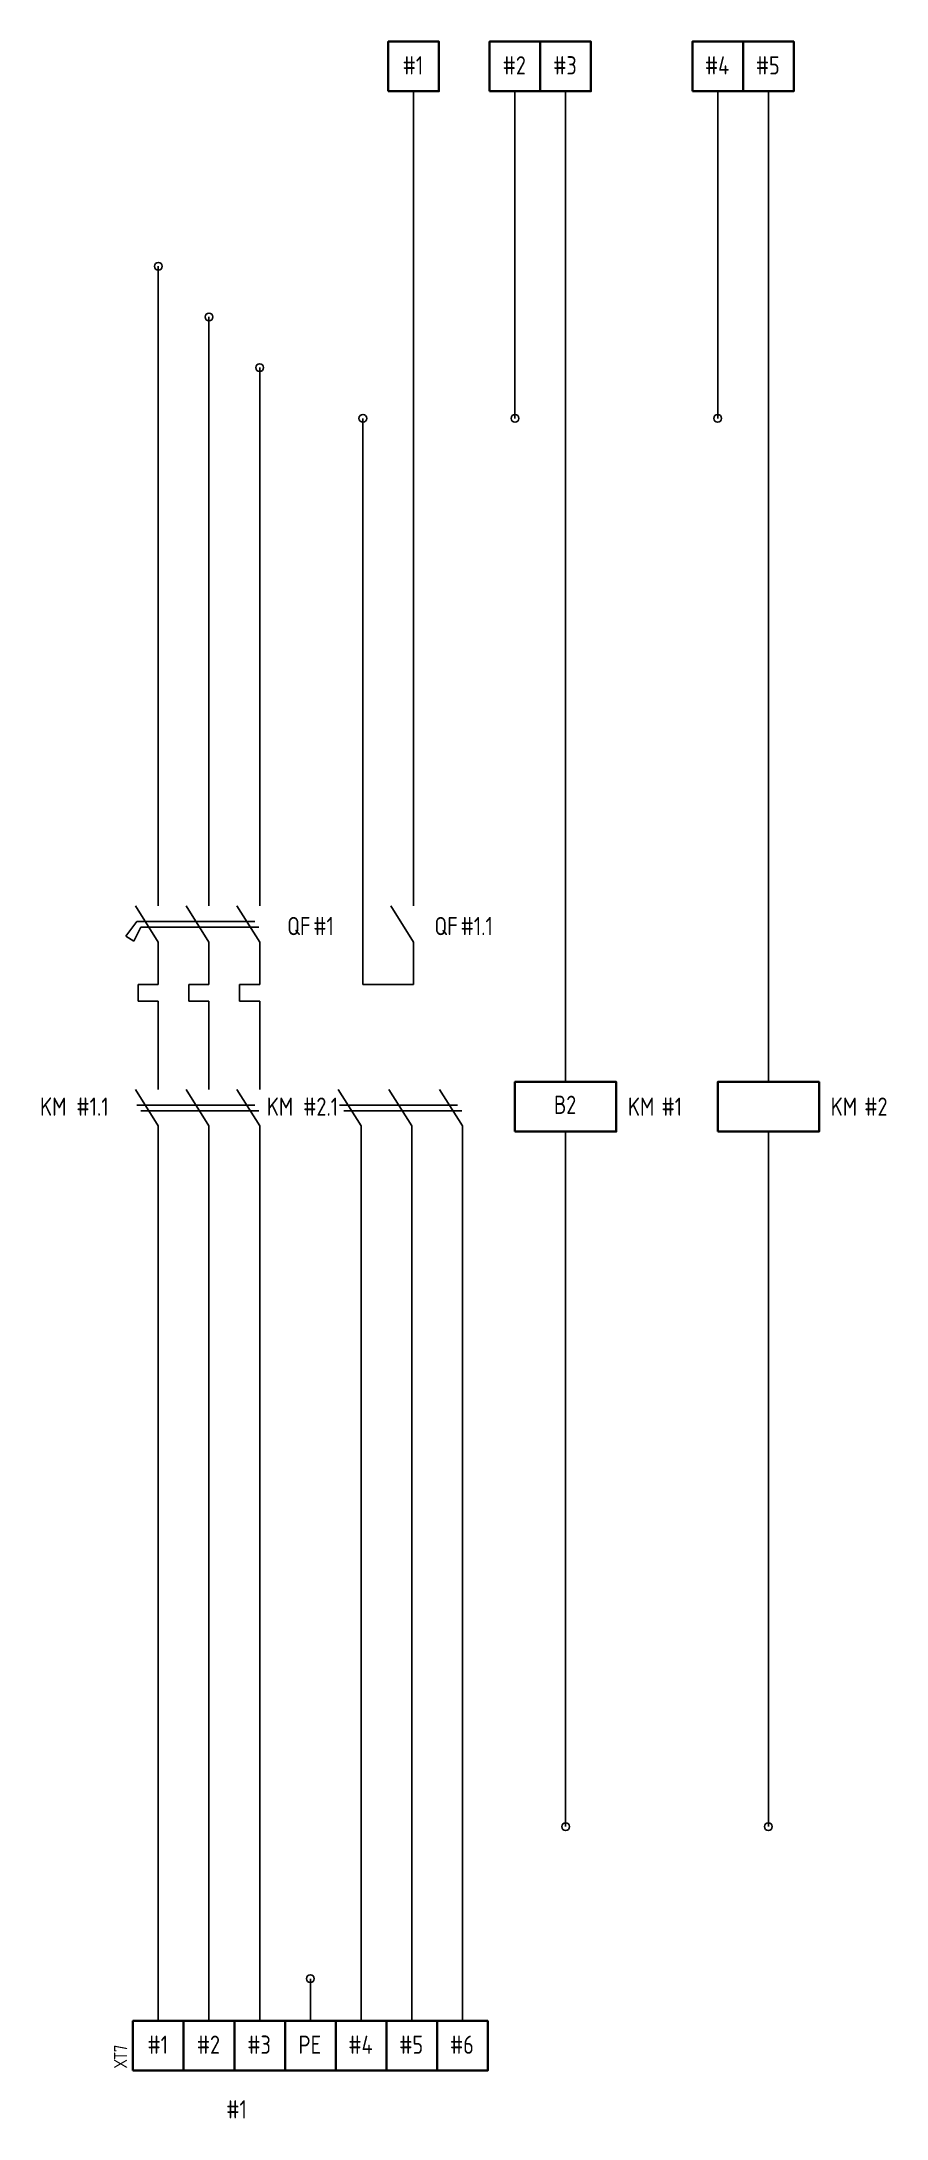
# Model space of a CAD drawing. Header units: millimetres. Extents: x 4474 to 4557, y 5944 to 6149.
import ezdxf

# ---------------------------------------------------------------- set-up
doc = ezdxf.new("R2010")
doc.units = ezdxf.units.MM
for name, color, linetype in [('Headers', 7, 'Continuous'), ('KM', 7, 'Continuous'), ('XT1', 7, 'Continuous'), ('XT7', 7, 'Continuous'), ('Кабель', 7, 'Continuous')]:
    doc.layers.add(name, color=color, linetype=linetype)
doc.layers.add('QF', color=7, linetype='Continuous', lineweight=30)
doc.layers.add('Слой1', color=7, linetype='Continuous', lineweight=30)
doc.styles.add('GOST_A', font='GOST_0.TTF')
pattern_1 = [(37.5, (5, -6.084), (-1.60003, 48.94132), [0, -38.608, 0, -43.18, 0, -41.275]), (7.5, (5, -6.084), (44.95233, 71.6825), [0, -20.828, 0, -34.798, 0, -13.335]), (327.5, (-26.24, -6.084), (79.09924, 0.14372), [0, -12.7, 0, -45.72, 0, -59.69]), (317.5, (-26.24, -6.084), (76.35565, 22.29293), [0, -6.35, 0, -29.972, 0, -34.29])]
pattern_2 = [(37.5, (10, -11.084), (-1.60003, 48.94132), [0, -38.608, 0, -43.18, 0, -41.275]), (7.5, (10, -11.084), (44.95233, 71.6825), [0, -20.828, 0, -34.798, 0, -13.335]), (327.5, (-21.24, -11.084), (79.09924, 0.14372), [0, -12.7, 0, -45.72, 0, -59.69]), (317.5, (-21.24, -11.084), (76.35565, 22.29293), [0, -6.35, 0, -29.972, 0, -34.29])]
pattern_3 = [(37.5, (0.535, 0.098), (-1.60003, 48.94132), [0, -38.608, 0, -43.18, 0, -41.275]), (7.5, (0.535, 0.1), (44.95233, 71.6825), [0, -20.828, 0, -34.798, 0, -13.335]), (327.5, (-30.707, 0.1), (79.09924, 0.14372), [0, -12.7, 0, -45.72, 0, -59.69]), (317.5, (-30.71, 0.1), (76.35565, 22.29293), [0, -6.35, 0, -29.972, 0, -34.29])]
pattern_4 = [(37.5, (0.322, 0.16), (-1.60003, 48.94132), [0, -38.608, 0, -43.18, 0, -41.275]), (7.5, (0.32, 0.16), (44.95233, 71.6825), [0, -20.828, 0, -34.798, 0, -13.335]), (327.5, (-30.92, 0.16), (79.09924, 0.14372), [0, -12.7, 0, -45.72, 0, -59.69]), (317.5, (-30.92, 0.16), (76.35565, 22.29293), [0, -6.35, 0, -29.972, 0, -34.29])]

msp = doc.modelspace()

# ---------------------------------------------------------------- hatches: boundary and pattern name
at = {"layer": 'Слой1', "lineweight": -3}
h = msp.add_hatch(dxfattribs=at)
h.set_pattern_fill('AR-SAND', color=256)
h.set_pattern_definition([(37.5, (-1.567, -0.148), (-1.60003, 48.94132), [0, -38.608, 0, -43.18, 0, -41.275]), (7.5, (-1.57, -0.15), (44.95233, 71.6825), [0, -20.828, 0, -34.798, 0, -13.335]), (327.5, (-32.81, -0.15), (79.09924, 0.14372), [0, -12.7, 0, -45.72, 0, -59.69]), (317.5, (-32.81, -0.15), (76.35565, 22.29293), [0, -6.35, 0, -29.972, 0, -34.29])])
h.paths.add_polyline_path([(4483.15, 6127.95, 1), (4483.92, 6127.95, 1)])
h = msp.add_hatch(dxfattribs=at)
h.set_pattern_fill('AR-SAND', color=256)
h.set_pattern_definition([(37.5, (-0.368, -0.234), (-1.60003, 48.94132), [0, -38.608, 0, -43.18, 0, -41.275]), (7.5, (-0.37, -0.234), (44.95233, 71.6825), [0, -20.828, 0, -34.798, 0, -13.335]), (327.5, (-31.61, -0.234), (79.09924, 0.14372), [0, -12.7, 0, -45.72, 0, -59.69]), (317.5, (-31.61, -0.234), (76.35565, 22.29293), [0, -6.35, 0, -29.972, 0, -34.29])])
h.paths.add_polyline_path([(4484.35, 6127.86, 1), (4485.12, 6127.86, 1)])
h = msp.add_hatch(dxfattribs=at)
h.set_pattern_fill('AR-SAND', color=256)
h.set_pattern_definition([(37.5, (-0.205, -0.163), (-1.60003, 48.94132), [0, -38.608, 0, -43.18, 0, -41.275]), (7.5, (-0.205, -0.16), (44.95233, 71.6825), [0, -20.828, 0, -34.798, 0, -13.335]), (327.5, (-31.447, -0.163), (79.09924, 0.14372), [0, -12.7, 0, -45.72, 0, -59.69]), (317.5, (-31.45, -0.16), (76.35565, 22.29293), [0, -6.35, 0, -29.972, 0, -34.29])])
h.paths.add_polyline_path([(4484.51, 6127.93, 1), (4485.28, 6127.93, 1)])
h = msp.add_hatch(dxfattribs=at)
h.set_pattern_fill('AR-SAND', color=256)
h.set_pattern_definition([(37.5, (-0.198, -0.163), (-1.60003, 48.94132), [0, -38.608, 0, -43.18, 0, -41.275]), (7.5, (-0.2, -0.16), (44.95233, 71.6825), [0, -20.828, 0, -34.798, 0, -13.335]), (327.5, (-31.44, -0.163), (79.09924, 0.14372), [0, -12.7, 0, -45.72, 0, -59.69]), (317.5, (-31.44, -0.16), (76.35565, 22.29293), [0, -6.35, 0, -29.972, 0, -34.29])])
h.paths.add_polyline_path([(4484.52, 6127.93, 1), (4485.29, 6127.93, 1)])
h = msp.add_hatch(dxfattribs=at)
h.set_pattern_fill('AR-SAND', color=256)
h.set_pattern_definition(pattern_4)
h.paths.add_polyline_path([(4485.04, 6128.26, 1), (4485.81, 6128.26, 1)])
h = msp.add_hatch(dxfattribs=at)
h.set_pattern_fill('AR-SAND', color=256)
h.set_pattern_definition(pattern_4)
h.paths.add_polyline_path([(4485.04, 6128.26, 1), (4485.81, 6128.26, 1)])
h = msp.add_hatch(dxfattribs=at)
h.set_pattern_fill('AR-SAND', color=256)
h.set_pattern_definition(pattern_3)
h.paths.add_polyline_path([(4485.25, 6128.19, 1), (4486.02, 6128.19, 1)])
h = msp.add_hatch(dxfattribs=at)
h.set_pattern_fill('AR-SAND', color=256)
h.set_pattern_definition(pattern_3)
h.paths.add_polyline_path([(4485.25, 6128.19, 1), (4486.02, 6128.19, 1)])
h = msp.add_hatch(dxfattribs=at)
h.set_pattern_fill('AR-SAND', color=256)
h.set_pattern_definition(pattern_3)
h.paths.add_polyline_path([(4485.25, 6128.19, 1), (4486.02, 6128.19, 1)])
h = msp.add_hatch(dxfattribs=at)
h.set_pattern_fill('AR-SAND', color=256)
h.set_pattern_definition(pattern_3)
h.paths.add_polyline_path([(4485.25, 6128.19, 1), (4486.02, 6128.19, 1)])
h = msp.add_hatch(dxfattribs=at)
h.set_pattern_fill('AR-SAND', color=256)
h.set_pattern_definition(pattern_3)
h.paths.add_polyline_path([(4485.25, 6128.19, 1), (4486.02, 6128.19, 1)])
h = msp.add_hatch(dxfattribs=at)
h.set_pattern_fill('AR-SAND', color=256)
h.set_pattern_definition([(37.5, (0.694, 0.063), (-1.60003, 48.94132), [0, -38.608, 0, -43.18, 0, -41.275]), (7.5, (0.694, 0.063), (44.95233, 71.6825), [0, -20.828, 0, -34.798, 0, -13.335]), (327.5, (-30.548, 0.063), (79.09924, 0.14372), [0, -12.7, 0, -45.72, 0, -59.69]), (317.5, (-30.55, 0.06), (76.35565, 22.29293), [0, -6.35, 0, -29.972, 0, -34.29])])
h.paths.add_polyline_path([(4485.41, 6128.16, 1), (4486.18, 6128.16, 1)])
h = msp.add_hatch(dxfattribs=at)
h.set_pattern_fill('AR-SAND', color=256)
h.set_pattern_definition([(37.5, (0.885, -0.06), (-1.60003, 48.94132), [0, -38.608, 0, -43.18, 0, -41.275]), (7.5, (0.885, -0.06), (44.95233, 71.6825), [0, -20.828, 0, -34.798, 0, -13.335]), (327.5, (-30.357, -0.06), (79.09924, 0.14372), [0, -12.7, 0, -45.72, 0, -59.69]), (317.5, (-30.36, -0.06), (76.35565, 22.29293), [0, -6.35, 0, -29.972, 0, -34.29])])
h.paths.add_polyline_path([(4485.6, 6128.03, 1), (4486.37, 6128.03, 1)])
h = msp.add_hatch(dxfattribs=at)
h.set_pattern_fill('AR-SAND', color=256)
h.set_pattern_definition([(37.5, (1.176, -0.31), (-1.60003, 48.94132), [0, -38.608, 0, -43.18, 0, -41.275]), (7.5, (1.176, -0.31), (44.95233, 71.6825), [0, -20.828, 0, -34.798, 0, -13.335]), (327.5, (-30.066, -0.31), (79.09924, 0.14372), [0, -12.7, 0, -45.72, 0, -59.69]), (317.5, (-30.066, -0.31), (76.35565, 22.29293), [0, -6.35, 0, -29.972, 0, -34.29])])
h.paths.add_polyline_path([(4485.89, 6127.78, 1), (4486.66, 6127.78, 1)])
h = msp.add_hatch(dxfattribs=at)
h.set_pattern_fill('AR-SAND', color=256)
h.set_pattern_definition([(37.5, (-1.9, 5.91), (-1.60003, 48.94132), [0, -38.608, 0, -43.18, 0, -41.275]), (7.5, (-1.9, 5.91), (44.95233, 71.6825), [0, -20.828, 0, -34.798, 0, -13.335]), (327.5, (-33.143, 5.91), (79.09924, 0.14372), [0, -12.7, 0, -45.72, 0, -59.69]), (317.5, (-33.14, 5.91), (76.35565, 22.29293), [0, -6.35, 0, -29.972, 0, -34.29])])
h.paths.add_polyline_path([(4484.71, 6127.01, 1), (4485.48, 6127.01, 1)])
h = msp.add_hatch(dxfattribs=at)
h.set_pattern_fill('AR-SAND', color=256)
h.set_pattern_definition([(37.5, (-16.62, 168.237), (-1.60003, 48.94132), [0, -38.608, 0, -43.18, 0, -41.275]), (7.5, (-16.62, 168.24), (44.9523, 71.6825), [0, -20.828, 0, -34.798, 0, -13.335]), (327.5, (-47.864, 168.237), (79.09924, 0.14372), [0, -12.7, 0, -45.72, 0, -59.69]), (317.5, (-47.864, 168.24), (76.35565, 22.29293), [0, -6.35, 0, -29.972, 0, -34.29])])
h.paths.add_polyline_path([(4484.71, 6127.01, 1), (4485.48, 6127.01, 1)])
h = msp.add_hatch(dxfattribs=at)
h.set_pattern_fill('AR-SAND', color=256)
h.set_pattern_definition(pattern_1)
h.paths.add_polyline_path([(4489.71, 6122.01, 1), (4490.48, 6122.01, 1)])
h = msp.add_hatch(dxfattribs=at)
h.set_pattern_fill('AR-SAND', color=256)
h.set_pattern_definition(pattern_1)
h.paths.add_polyline_path([(4489.71, 6122.01, 1), (4490.48, 6122.01, 1)])
h = msp.add_hatch(dxfattribs=at)
h.set_pattern_fill('AR-SAND', color=256)
h.set_pattern_definition([(37.5, (3.1, 0.91), (-1.60003, 48.94132), [0, -38.608, 0, -43.18, 0, -41.275]), (7.5, (3.1, 0.91), (44.95233, 71.6825), [0, -20.828, 0, -34.798, 0, -13.335]), (327.5, (-28.143, 0.91), (79.09924, 0.14372), [0, -12.7, 0, -45.72, 0, -59.69]), (317.5, (-28.14, 0.91), (76.35565, 22.29293), [0, -6.35, 0, -29.972, 0, -34.29])])
h.paths.add_polyline_path([(4489.71, 6122.01, 1), (4490.48, 6122.01, 1)])
h = msp.add_hatch(dxfattribs=at)
h.set_pattern_fill('AR-SAND', color=256)
h.set_pattern_definition([(37.5, (-11.62, 163.237), (-1.60003, 48.94132), [0, -38.608, 0, -43.18, 0, -41.275]), (7.5, (-11.62, 163.24), (44.9523, 71.6825), [0, -20.828, 0, -34.798, 0, -13.335]), (327.5, (-42.864, 163.237), (79.09924, 0.14372), [0, -12.7, 0, -45.72, 0, -59.69]), (317.5, (-42.864, 163.24), (76.35565, 22.29293), [0, -6.35, 0, -29.972, 0, -34.29])])
h.paths.add_polyline_path([(4489.71, 6122.01, 1), (4490.48, 6122.01, 1)])
h = msp.add_hatch(dxfattribs=at)
h.set_pattern_fill('AR-SAND', color=256)
h.set_pattern_definition(pattern_2)
h.paths.add_polyline_path([(4494.71, 6117.01, 1), (4495.48, 6117.01, 1)])
h = msp.add_hatch(dxfattribs=at)
h.set_pattern_fill('AR-SAND', color=256)
h.set_pattern_definition(pattern_2)
h.paths.add_polyline_path([(4494.71, 6117.01, 1), (4495.48, 6117.01, 1)])
h = msp.add_hatch(dxfattribs=at)
h.set_pattern_fill('AR-SAND', color=256)
h.set_pattern_definition([(37.5, (8.1, -4.09), (-1.60003, 48.94132), [0, -38.608, 0, -43.18, 0, -41.275]), (7.5, (8.1, -4.09), (44.95233, 71.6825), [0, -20.828, 0, -34.798, 0, -13.335]), (327.5, (-23.143, -4.09), (79.09924, 0.14372), [0, -12.7, 0, -45.72, 0, -59.69]), (317.5, (-23.14, -4.09), (76.35565, 22.29293), [0, -6.35, 0, -29.972, 0, -34.29])])
h.paths.add_polyline_path([(4494.71, 6117.01, 1), (4495.48, 6117.01, 1)])
h = msp.add_hatch(dxfattribs=at)
h.set_pattern_fill('AR-SAND', color=256)
h.set_pattern_definition([(37.5, (-6.62, 158.237), (-1.60003, 48.94132), [0, -38.608, 0, -43.18, 0, -41.275]), (7.5, (-6.62, 158.24), (44.9523, 71.6825), [0, -20.828, 0, -34.798, 0, -13.335]), (327.5, (-37.864, 158.237), (79.09924, 0.14372), [0, -12.7, 0, -45.72, 0, -59.69]), (317.5, (-37.864, 158.24), (76.35565, 22.29293), [0, -6.35, 0, -29.972, 0, -34.29])])
h.paths.add_polyline_path([(4494.71, 6117.01, 1), (4495.48, 6117.01, 1)])
h = msp.add_hatch(dxfattribs=at)
h.set_pattern_fill('AR-SAND', color=256)
h.set_pattern_definition([(37.5, (3.556, 153.237), (-1.60003, 48.94132), [0, -38.608, 0, -43.18, 0, -41.275]), (7.5, (3.556, 153.24), (44.9523, 71.6825), [0, -20.828, 0, -34.798, 0, -13.335]), (327.5, (-27.686, 153.237), (79.09924, 0.14372), [0, -12.7, 0, -45.72, 0, -59.69]), (317.5, (-27.686, 153.24), (76.35565, 22.29293), [0, -6.35, 0, -29.972, 0, -34.29])])
h.paths.add_polyline_path([(4505.66, 6112.01, 1), (4504.89, 6112.01, 1)])
h = msp.add_hatch(dxfattribs=at)
h.set_pattern_fill('AR-SAND', color=256)
h.set_pattern_definition([(37.5, (18.556, 153.237), (-1.60003, 48.94132), [0, -38.608, 0, -43.18, 0, -41.275]), (7.5, (18.556, 153.24), (44.9523, 71.6825), [0, -20.828, 0, -34.798, 0, -13.335]), (327.5, (-12.686, 153.237), (79.09924, 0.14372), [0, -12.7, 0, -45.72, 0, -59.69]), (317.5, (-12.686, 153.24), (76.35565, 22.29293), [0, -6.35, 0, -29.972, 0, -34.29])])
h.paths.add_polyline_path([(4520.66, 6112.01, 1), (4519.89, 6112.01, 1)])
h = msp.add_hatch(dxfattribs=at)
h.set_pattern_fill('AR-SAND', color=256)
h.set_pattern_definition([(37.5, (38.556, 153.237), (-1.60003, 48.94132), [0, -38.608, 0, -43.18, 0, -41.275]), (7.5, (38.556, 153.24), (44.9523, 71.6825), [0, -20.828, 0, -34.798, 0, -13.335]), (327.5, (7.314, 153.237), (79.09924, 0.14372), [0, -12.7, 0, -45.72, 0, -59.69]), (317.5, (7.314, 153.24), (76.35565, 22.29293), [0, -6.35, 0, -29.972, 0, -34.29])])
h.paths.add_polyline_path([(4539.89, 6112.01, 1), (4540.66, 6112.01, 1)])
h = msp.add_hatch(dxfattribs=at)
h.set_pattern_fill('AR-SAND', color=256)
h.set_pattern_definition([(37.5, (23.556, 14.325), (-1.60003, 48.94132), [0, -38.608, 0, -43.18, 0, -41.275]), (7.5, (23.556, 14.325), (44.9523, 71.6825), [0, -20.828, 0, -34.798, 0, -13.335]), (327.5, (-7.686, 14.325), (79.09924, 0.14372), [0, -12.7, 0, -45.72, 0, -59.69]), (317.5, (-7.686, 14.325), (76.35565, 22.29293), [0, -6.35, 0, -29.972, 0, -34.29])])
h.paths.add_polyline_path([(4525.66, 5973.1, 1), (4524.89, 5973.1, 1)])
h = msp.add_hatch(dxfattribs=at)
h.set_pattern_fill('AR-SAND', color=256)
h.set_pattern_definition([(37.5, (43.556, 14.325), (-1.60003, 48.94132), [0, -38.608, 0, -43.18, 0, -41.275]), (7.5, (43.556, 14.325), (44.9523, 71.6825), [0, -20.828, 0, -34.798, 0, -13.335]), (327.5, (12.314, 14.325), (79.09924, 0.14372), [0, -12.7, 0, -45.72, 0, -59.69]), (317.5, (12.314, 14.325), (76.35565, 22.29293), [0, -6.35, 0, -29.972, 0, -34.29])])
h.paths.add_polyline_path([(4544.89, 5973.1, 1), (4545.66, 5973.1, 1)])
h = msp.add_hatch(dxfattribs=at)
h.set_pattern_fill('AR-SAND', color=256)
h.set_pattern_definition([(37.5, (0.48, 1.17), (-1.60003, 48.94132), [0, -38.608, 0, -43.18, 0, -41.275]), (7.5, (0.48, 1.17), (44.9523, 71.6825), [0, -20.828, 0, -34.798, 0, -13.335]), (327.5, (-30.76, 1.17), (79.09924, 0.14372), [0, -12.7, 0, -45.72, 0, -59.69]), (317.5, (-30.76, 1.17), (76.35565, 22.29293), [0, -6.35, 0, -29.972, 0, -34.29])])
h.paths.add_polyline_path([(4501.82, 5959.94, 1), (4502.59, 5959.94, 1)])
h = msp.add_hatch(dxfattribs=at)
h.set_pattern_fill('AR-SAND', color=256)
h.set_pattern_definition([(37.5, (5.33, 1.215), (-1.60003, 48.94132), [0, -38.608, 0, -43.18, 0, -41.275]), (7.5, (5.33, 1.215), (44.9523, 71.6825), [0, -20.828, 0, -34.798, 0, -13.335]), (327.5, (-25.912, 1.215), (79.09924, 0.14372), [0, -12.7, 0, -45.72, 0, -59.69]), (317.5, (-25.91, 1.215), (76.35565, 22.29293), [0, -6.35, 0, -29.972, 0, -34.29])])
h.paths.add_polyline_path([(4505.04, 5959.31, 1), (4505.81, 5959.31, 1)])
h = msp.add_hatch(dxfattribs=at)
h.set_pattern_fill('AR-SAND', color=256)
h.set_pattern_definition([(37.5, (-1.62, -0.675), (-1.60003, 48.94132), [0, -38.608, 0, -43.18, 0, -41.275]), (7.5, (-1.62, -0.675), (44.9523, 71.6825), [0, -20.828, 0, -34.798, 0, -13.335]), (327.5, (-32.864, -0.675), (79.09924, 0.14372), [0, -12.7, 0, -45.72, 0, -59.69]), (317.5, (-32.864, -0.675), (76.35565, 22.29293), [0, -6.35, 0, -29.972, 0, -34.29])])
h.paths.add_polyline_path([(4499.71, 5958.1, 1), (4500.48, 5958.1, 1)])

# ---------------------------------------------------------------- linework, layer by layer
at = {"layer": 'Кабель'}
for p, q in [((4510.28, 6144.28), (4510.28, 6063.93)), ((4520.28, 6144.28), (4520.28, 6112.01)), ((4525.28, 6144.28), (4525.28, 6046.56)), ((4540.28, 6144.28), (4540.28, 6112.01)), ((4545.28, 6144.28), (4545.28, 6046.56)), ((4485.1, 6127.01), (4485.1, 6063.93)), ((4490.1, 6122.01), (4490.1, 6063.93)), ((4495.1, 6117.01), (4495.1, 6063.93)), ((4505.28, 6112.01), (4505.28, 6056.17)), ((4485.1, 6060.33), (4485.1, 6056.17)), ((4490.1, 6060.33), (4490.1, 6056.17)), ((4495.1, 6060.33), (4495.1, 6056.17)), ((4510.28, 6060.33), (4510.28, 6056.17)), ((4485.1, 6054.53), (4485.1, 6045.81)), ((4490.1, 6054.53), (4490.1, 6045.81)), ((4495.1, 6054.53), (4495.1, 6045.81)), ((4485.1, 6042.22), (4485.1, 5958.1)), ((4490.1, 6042.22), (4490.1, 5958.1)), ((4495.1, 6042.22), (4495.1, 5958.1)), ((4505.1, 6042.22), (4505.1, 5958.1)), ((4510.1, 6042.22), (4510.1, 5958.1)), ((4515.1, 6042.22), (4515.1, 5958.1)), ((4485.1, 5958.1), (4485.1, 5953.94)), ((4490.1, 5958.1), (4490.1, 5953.94)), ((4495.1, 5958.1), (4495.1, 5953.94)), ((4500.1, 5958.1), (4500.1, 5953.94)), ((4505.1, 5958.1), (4505.1, 5953.94)), ((4510.1, 5958.1), (4510.1, 5953.94)), ((4515.1, 5958.1), (4515.1, 5953.94))]:
    msp.add_line(p, q, dxfattribs=at)
at = {"layer": 'Слой1', "lineweight": -3}
for p, q in [((4482.98, 6062.39), (4481.91, 6060.93)), ((4482.85, 6063.93), (4485.1, 6060.33)), ((4482.98, 6062.39), (4494.61, 6062.39)), ((4487.85, 6063.93), (4490.1, 6060.33)), ((4492.85, 6063.93), (4495.1, 6060.33)), ((4508.03, 6063.93), (4510.28, 6060.33)), ((4481.91, 6060.93), (4482.68, 6060.43)), ((4482.68, 6060.43), (4483.39, 6061.81)), ((4483.39, 6061.81), (4495.03, 6061.81)), ((4510.28, 6056.17), (4510.28, 6058.25)), ((4485.1, 6056.17), (4483.11, 6056.17)), ((4483.11, 6056.17), (4483.11, 6054.53)), ((4490.1, 6056.17), (4488.11, 6056.17)), ((4488.11, 6056.17), (4488.11, 6054.53)), ((4495.1, 6056.17), (4493.11, 6056.17)), ((4493.11, 6056.17), (4493.11, 6054.53)), ((4505.28, 6056.17), (4510.28, 6056.17)), ((4483.11, 6054.53), (4485.1, 6054.53)), ((4488.11, 6054.53), (4490.1, 6054.53)), ((4493.11, 6054.53), (4495.1, 6054.53)), ((4482.85, 6045.81), (4485.1, 6042.22)), ((4487.85, 6045.81), (4490.1, 6042.22)), ((4492.85, 6045.81), (4495.1, 6042.22)), ((4502.85, 6045.81), (4505.1, 6042.22)), ((4507.85, 6045.81), (4510.1, 6042.22)), ((4512.85, 6045.81), (4515.1, 6042.22)), ((4482.98, 6044.27), (4494.61, 6044.27)), ((4483.39, 6043.7), (4495.03, 6043.7)), ((4502.98, 6044.27), (4514.61, 6044.27)), ((4503.39, 6043.7), (4515.03, 6043.7)), ((4525.28, 6041.65), (4525.28, 5973.1)), ((4545.28, 6041.65), (4545.28, 5973.1))]:
    msp.add_line(p, q, dxfattribs=at)
at = {"layer": 'Слой1', "color": 7, "lineweight": 30}
for points in [[(4507.78, 6144.28), (4512.78, 6144.28), (4512.78, 6149.18), (4507.78, 6149.18)], [(4517.78, 6144.28), (4522.78, 6144.28), (4522.78, 6149.18), (4517.78, 6149.18)], [(4522.78, 6144.28), (4527.78, 6144.28), (4527.78, 6149.18), (4522.78, 6149.18)], [(4537.78, 6144.28), (4542.78, 6144.28), (4542.78, 6149.18), (4537.78, 6149.18)], [(4542.78, 6144.28), (4547.78, 6144.28), (4547.78, 6149.18), (4542.78, 6149.18)], [(4520.28, 6041.65), (4530.28, 6041.65), (4530.28, 6046.56), (4520.28, 6046.56)], [(4540.28, 6041.65), (4550.28, 6041.65), (4550.28, 6046.56), (4540.28, 6046.56)], [(4482.6, 5949.03), (4487.6, 5949.03), (4487.6, 5953.94), (4482.6, 5953.94)], [(4487.6, 5949.03), (4492.6, 5949.03), (4492.6, 5953.94), (4487.6, 5953.94)], [(4492.6, 5949.03), (4497.6, 5949.03), (4497.6, 5953.94), (4492.6, 5953.94)], [(4497.6, 5949.03), (4502.6, 5949.03), (4502.6, 5953.94), (4497.6, 5953.94)], [(4502.6, 5949.03), (4507.6, 5949.03), (4507.6, 5953.94), (4502.6, 5953.94)], [(4507.6, 5949.03), (4512.6, 5949.03), (4512.6, 5953.94), (4507.6, 5953.94)], [(4512.6, 5949.03), (4517.6, 5949.03), (4517.6, 5953.94), (4512.6, 5953.94)]]:
    msp.add_lwpolyline(points, close=True, dxfattribs=at)
at = {"layer": 'Слой1', "lineweight": -3}
for centre in [(4485.1, 6127.01), (4490.1, 6122.01), (4495.1, 6117.01), (4505.28, 6112.01), (4520.28, 6112.01), (4540.28, 6112.01), (4525.28, 5973.1), (4545.28, 5973.1), (4500.1, 5958.1)]:
    msp.add_circle(centre, 0.384, dxfattribs=at)

# ---------------------------------------------------------------- texts
at = {"layer": 'Headers', "lineweight": -3, "insert": (4481.76, 5946.11), "char_height": 1.8, "attachment_point": 1, "style": 'GOST_A'}
msp.add_mtext_dynamic_manual_height_columns('\\pxqc;#1', width=22.1167, gutter_width=15, heights=[7.1], dxfattribs=at)
at = {"layer": 'KM', "lineweight": -3, "char_height": 1.8, "attachment_point": 1, "style": 'GOST_A'}
for s, insert in [('#1.1', (4477.02, 6045.02)), ('#2.1', (4499.39, 6045.02)), ('#1', (4534.74, 6045.02)), ('#2', (4554.74, 6045.02))]:
    msp.add_mtext_dynamic_manual_height_columns(s, width=3.6299, gutter_width=15, heights=[1.76], dxfattribs=dict(at, insert=insert))
at = {"layer": 'QF', "lineweight": -3, "char_height": 1.8, "attachment_point": 1, "style": 'GOST_A'}
for s, insert in [('#1', (4500.39, 6062.83)), ('#1.1', (4514.92, 6062.83))]:
    msp.add_mtext_dynamic_manual_height_columns(s, width=3.6299, gutter_width=15, heights=[1.76], dxfattribs=dict(at, insert=insert))
at = {"layer": 'XT1', "lineweight": -3, "char_height": 1.8, "attachment_point": 1, "style": 'GOST_A'}
for s, insert in [('\\pxqc;#1', (4508.4, 6147.73)), ('\\pxqc;#2', (4518.4, 6147.73)), ('\\pxqc;#3', (4523.4, 6147.73)), ('\\pxqc;#4', (4538.4, 6147.73)), ('\\pxqc;#5', (4543.4, 6147.73))]:
    msp.add_mtext_dynamic_manual_height_columns(s, width=3.6299, gutter_width=15, heights=[1.76], dxfattribs=dict(at, insert=insert))
at = {"layer": 'XT7', "lineweight": -3, "char_height": 1.8, "attachment_point": 1, "style": 'GOST_A'}
for s, insert in [('\\pxqc;#1', (4483.23, 5952.49)), ('\\pxqc;#2', (4488.23, 5952.49)), ('\\pxqc;#3', (4493.23, 5952.49)), ('\\pxqc;#4', (4503.23, 5952.49)), ('\\pxqc;#5', (4508.23, 5952.49)), ('\\pxqc;#6', (4513.23, 5952.49))]:
    msp.add_mtext_dynamic_manual_height_columns(s, width=3.6299, gutter_width=15, heights=[1.76], dxfattribs=dict(at, insert=insert))
at = {"layer": 'Слой1', "lineweight": -3, "char_height": 1.8, "attachment_point": 1, "style": 'GOST_A'}
for s, insert in [('\\pxqc;QF', (4497.15, 6062.83)), ('\\pxqc;QF', (4511.67, 6062.83)), ('\\pxqc;KM', (4472.92, 6045.02)), ('\\pxqc;KM', (4495.29, 6045.02)), ('\\pxqc;В2', (4523.41, 6045.2)), ('\\pxqc;KM', (4530.91, 6045.02)), ('\\pxqc;KM', (4550.91, 6045.02)), ('\\pxqc;РЕ', (4498.23, 5952.49))]:
    msp.add_mtext_dynamic_manual_height_columns(s, width=3.6299, gutter_width=15, heights=[1.76], dxfattribs=dict(at, insert=insert))
at = {"layer": 'Слой1', "lineweight": -3, "insert": (4480.73, 5948.63), "char_height": 1.3, "attachment_point": 1, "rotation": 90, "style": 'GOST_A'}
msp.add_mtext_dynamic_manual_height_columns('\\pxqc;ХТ7', width=3.6299, gutter_width=15, heights=[1.76], dxfattribs=at)

doc.saveas('drawing.dxf')
